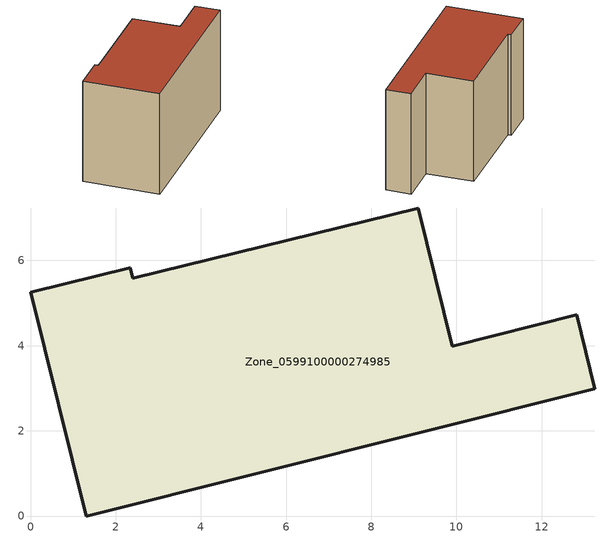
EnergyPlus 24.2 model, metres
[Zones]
Zone_0599100000274985
 floor ground (C_G): 1.31,0 0,5.25 2.34,5.83 2.4,5.58 9.1,7.23 9.9,3.99 12.82,4.72 13.25,2.99 z0
 wall outside (C_F): 0,5.25 1.31,0 13.25,2.99 12.82,4.72 9.9,3.99 9.1,7.23 2.4,5.58 2.34,5.83 0,5.25 z0:7.54
 roof outside (C_R): 12.82,4.72 9.9,3.99 9.1,7.23 2.4,5.58 2.34,5.83 0,5.25 1.31,0 13.25,2.99 z7.54
[BUILDING]
Pand.0599100000274985: North Axis=0; Terrain=City; Loads Convergence Tolerance Value=0.04; Temperature Convergence Tolerance Value=0.4; Solar Distribution=FullExterior; Maximum Number of Warmup Days=25; Minimum Number of Warmup Days=1
[Site:Location]
Rotterdam.The.Hague.AP_ZH_NLD Design_Conditions: Latitude=51.96; Longitude=4.45; Time Zone=1; Elevation=-4.5
[SITE:GROUNDTEMPERATURE:BUILDINGSURFACE]
18, 18, 18, 18, 18, 18, 18, 18, 18, 18, 18, 18
[MATERIAL] Thermal Absorptance=0.9; Solar Absorptance=0.7; Visible Absorptance=0.7
Name | Roughness | Thickness | Conductivity | Density | Specific Heat
G.TI.1975-1991 | MediumSmooth | 0.15 | 0.288461 | 540 | 1210
F.TI.1975-1991 | Rough | 0.3 | 0.230769 | 1920 | 840
R.TI.1975-1991 | MediumRough | 0.2 | 0.153846 | 1500 | 1000
[CONSTRUCTION]
C_G: G.TI.1975-1991
C_F: F.TI.1975-1991
C_R: R.TI.1975-1991
[ZONE]
Zone_0599100000274985: Type=1; Multiplier=1; Ceiling Height=Autocalculate; Volume=Autocalculate; Floor Area=autocalculate; Part of Total Floor Area=Yes
[ZONEINFILTRATION:DESIGNFLOWRATE]
Infil_Zone_0599100000274985: Zone or ZoneList or Space or SpaceList=Zone_0599100000274985; Schedule=AlwaysOn; Design Flow Rate Calculation Method=Flow/Area; Flow Rate per Floor Area=0.003; Constant Term Coefficient=1; Temperature Term Coefficient=0; Velocity Term Coefficient=0; Velocity Squared Term Coefficient=0
[HVACTEMPLATE:ZONE:IDEALLOADSAIRSYSTEM]
Zone_0599100000274985: Maximum Heating Supply Air Temperature=50; Minimum Cooling Supply Air Temperature=13; Maximum Heating Supply Air Humidity Ratio=0.0156; Minimum Cooling Supply Air Humidity Ratio=0.0077; Heating Limit=NoLimit; Cooling Limit=NoLimit; Dehumidification Control Type=ConstantSensibleHeatRatio; Cooling Sensible Heat Ratio=0.7; Dehumidification Setpoint=60; Humidification Control Type=None; Humidification Setpoint=30; Outdoor Air Method=None; Outdoor Air Flow Rate per Person=0.00944; Outdoor Air Flow Rate per Zone Floor Area=0; Outdoor Air Flow Rate per Zone=0; Demand Controlled Ventilation Type=None; Outdoor Air Economizer Type=NoEconomizer; Heat Recovery Type=None; Sensible Heat Recovery Effectiveness=0.7; Latent Heat Recovery Effectiveness=0.65
[ZONECONTROL:THERMOSTAT]
ThermostatControl_Zone_0599100000274985: Zone or ZoneList=Zone_0599100000274985; Control Type Schedule=DualSetpointControlType; Control 1=Thermostat_Zone_0599100000274985; Temperature Difference Between Cutout And Setpoint=0
[THERMOSTATSETPOINT:DUALSETPOINT]
Thermostat_Zone_0599100000274985: Heating Setpoint Temperature Schedule=HeatingSetpoint_Zone_0599100000274985; Cooling Setpoint Temperature Schedule=CoolingSetpoint_Zone_0599100000274985
[SCHEDULE:COMPACT]
HeatingSetpoint_Zone_0599100000274985: Through: 12/31, For: AllDays, Until: 24:00, 21
CoolingSetpoint_Zone_0599100000274985: Through: 12/31, For: AllDays, Until: 24:00, 24
DualSetpointControlType: Through: 12/31, For: AllDays, Until: 24:00, 4
AlwaysOn: Through: 12/31, For: AllDays, Until: 24:00, 1
